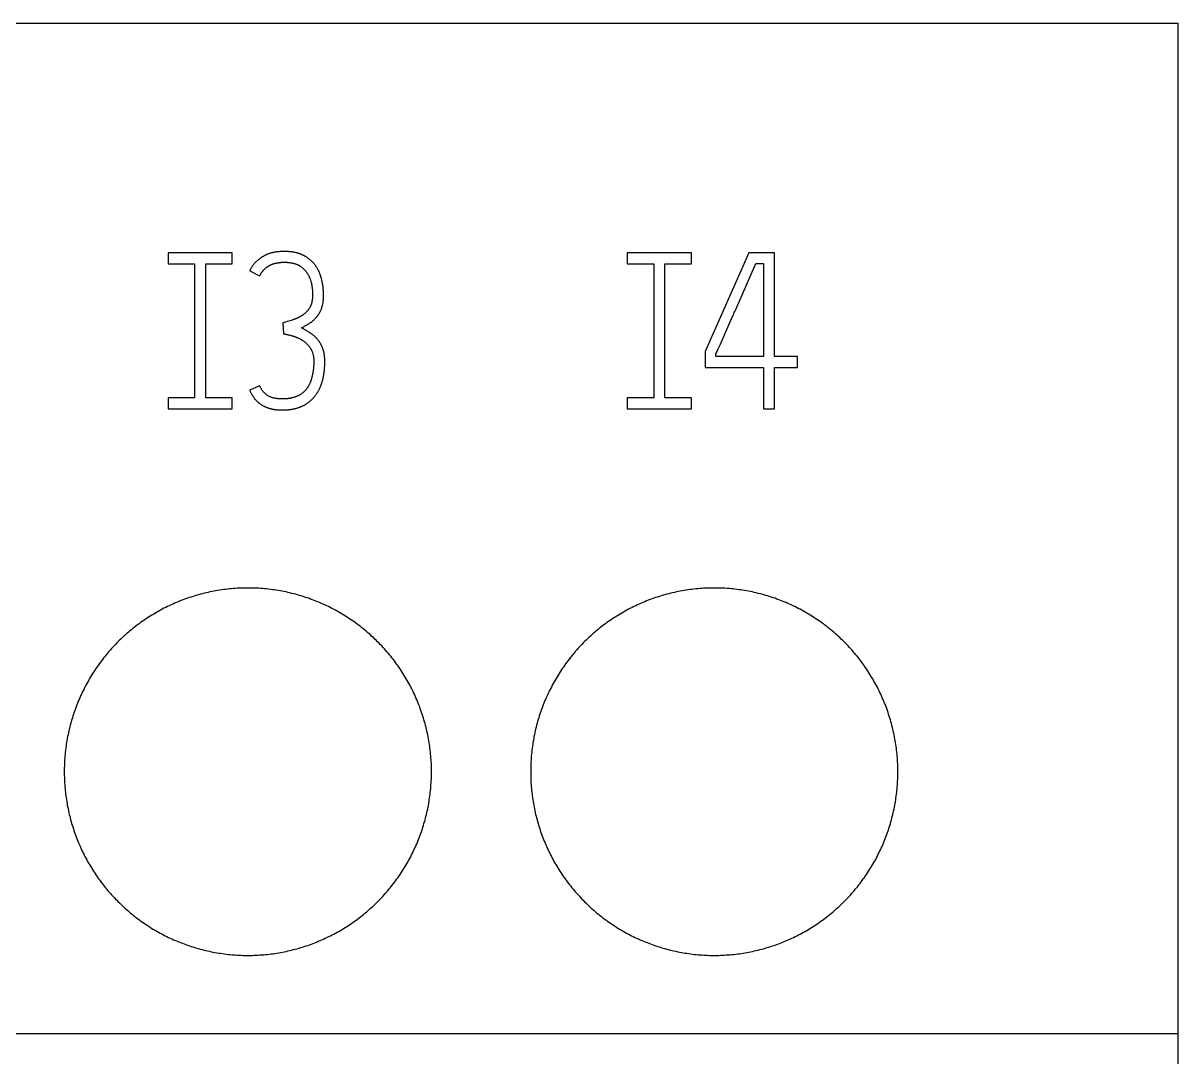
# Model space of a CAD drawing. Extents: x 0 to 420, y 0 to 297.
# Drawn here: x 132.64 to 145.22, y 219.39 to 230.64 of the extents above; entities that cross this region are included whole.
import ezdxf

# ---------------------------------------------------------------- set-up
doc = ezdxf.new("R2010")
doc.units = 0
doc.header["$LTSCALE"] = 23.1
doc.layers.add('10000_FRONT', color=7, linetype='CONTINUOUS')
doc.layers.add('10500_FRONT_LABELING', color=7, linetype='CONTINUOUS')

msp = doc.modelspace()

# ---------------------------------------------------------------- linework, layer by layer
at = {"layer": '10000_FRONT', "color": 7, "linetype": 'CONTINUOUS'}
for p, q in [((109.716, 230.642), (145.216, 230.642)), ((145.216, 230.642), (145.216, 140.642)), ((109.716, 219.642), (145.216, 219.642))]:
    msp.add_line(p, q, dxfattribs=at)
for points in [[(137.086, 222.492), (137.086, 222.514), (137.085, 222.535), (137.085, 222.556), (137.084, 222.578), (137.083, 222.599), (137.082, 222.62), (137.08, 222.641), (137.078, 222.663), (137.076, 222.684), (137.074, 222.705), (137.072, 222.726), (137.069, 222.747), (137.067, 222.768), (137.064, 222.789), (137.06, 222.809), (137.057, 222.83), (137.053, 222.851), (137.049, 222.872), (137.045, 222.893), (137.041, 222.913), (137.036, 222.934), (137.032, 222.955), (137.027, 222.975), (137.021, 222.996), (137.016, 223.016), (137.01, 223.037), (137.004, 223.057), (136.998, 223.077), (136.992, 223.098), (136.985, 223.118), (136.978, 223.138), (136.971, 223.159), (136.964, 223.179), (136.957, 223.199), (136.949, 223.219), (136.941, 223.239), (136.933, 223.258), (136.925, 223.278), (136.916, 223.297), (136.908, 223.317), (136.899, 223.336), (136.89, 223.355), (136.881, 223.374), (136.871, 223.393), (136.862, 223.412), (136.852, 223.431), (136.842, 223.449), (136.832, 223.468), (136.821, 223.486), (136.811, 223.505), (136.8, 223.523), (136.789, 223.541), (136.778, 223.559), (136.766, 223.577), (136.755, 223.594), (136.743, 223.612), (136.731, 223.63), (136.719, 223.647), (136.706, 223.664), (136.694, 223.682), (136.681, 223.699), (136.668, 223.716), (136.655, 223.733), (136.641, 223.749), (136.628, 223.766), (136.614, 223.782), (136.6, 223.799), (136.586, 223.815), (136.572, 223.831), (136.558, 223.846), (136.543, 223.862), (136.528, 223.877), (136.514, 223.893), (136.499, 223.908), (136.484, 223.923), (136.468, 223.937), (136.453, 223.952), (136.437, 223.966), (136.422, 223.981), (136.406, 223.995), (136.39, 224.009), (136.374, 224.022), (136.357, 224.036), (136.341, 224.049), (136.324, 224.063), (136.308, 224.076), (136.291, 224.089), (136.274, 224.101), (136.257, 224.114), (136.239, 224.126), (136.222, 224.138), (136.204, 224.15), (136.186, 224.162), (136.168, 224.174), (136.15, 224.186), (136.132, 224.197), (136.113, 224.208), (136.095, 224.219), (136.076, 224.23), (136.058, 224.24), (136.039, 224.25), (136.02, 224.261), (136.001, 224.27), (135.982, 224.28), (135.963, 224.29), (135.944, 224.299), (135.925, 224.308), (135.905, 224.317), (135.886, 224.325), (135.867, 224.334), (135.847, 224.342), (135.827, 224.35), (135.807, 224.358), (135.788, 224.365), (135.768, 224.372), (135.748, 224.38), (135.728, 224.387), (135.707, 224.393), (135.687, 224.4), (135.667, 224.406), (135.646, 224.412), (135.626, 224.418), (135.605, 224.424), (135.584, 224.429), (135.564, 224.434), (135.543, 224.439), (135.522, 224.444), (135.501, 224.449), (135.48, 224.453), (135.458, 224.457), (135.437, 224.461), (135.416, 224.465), (135.395, 224.468), (135.374, 224.471), (135.353, 224.474), (135.332, 224.477), (135.31, 224.48), (135.289, 224.482), (135.268, 224.484), (135.247, 224.486), (135.226, 224.487), (135.204, 224.489), (135.183, 224.49), (135.162, 224.491), (135.141, 224.492), (135.119, 224.492), (135.098, 224.492), (135.077, 224.492), (135.056, 224.492), (135.034, 224.492), (135.013, 224.491), (134.992, 224.49), (134.97, 224.489), (134.949, 224.488), (134.928, 224.486), (134.906, 224.484), (134.885, 224.482), (134.863, 224.48), (134.842, 224.477), (134.821, 224.475), (134.799, 224.472), (134.778, 224.469), (134.757, 224.465), (134.736, 224.462), (134.715, 224.458), (134.694, 224.454), (134.673, 224.449), (134.652, 224.445), (134.631, 224.44), (134.611, 224.435), (134.59, 224.43), (134.569, 224.425), (134.549, 224.419), (134.528, 224.413), (134.508, 224.407), (134.488, 224.401), (134.467, 224.394), (134.447, 224.388), (134.427, 224.381), (134.407, 224.374), (134.387, 224.366), (134.367, 224.359), (134.347, 224.351), (134.328, 224.343), (134.308, 224.335), (134.288, 224.327), (134.269, 224.318), (134.249, 224.309), (134.23, 224.3), (134.21, 224.291), (134.191, 224.281), (134.172, 224.271), (134.153, 224.261), (134.134, 224.251), (134.115, 224.241), (134.096, 224.231), (134.078, 224.22), (134.06, 224.209), (134.041, 224.198)], [(142.166, 222.492), (142.166, 222.514), (142.165, 222.535), (142.165, 222.556), (142.164, 222.578), (142.163, 222.599), (142.162, 222.62), (142.16, 222.641), (142.158, 222.663), (142.156, 222.684), (142.154, 222.705), (142.152, 222.726), (142.149, 222.747), (142.147, 222.768), (142.144, 222.789), (142.14, 222.809), (142.137, 222.83), (142.133, 222.851), (142.129, 222.872), (142.125, 222.893), (142.121, 222.913), (142.116, 222.934), (142.112, 222.955), (142.107, 222.975), (142.101, 222.996), (142.096, 223.016), (142.09, 223.037), (142.084, 223.057), (142.078, 223.077), (142.072, 223.098), (142.065, 223.118), (142.058, 223.138), (142.051, 223.159), (142.044, 223.179), (142.037, 223.199), (142.029, 223.219), (142.021, 223.239), (142.013, 223.258), (142.005, 223.278), (141.996, 223.297), (141.988, 223.317), (141.979, 223.336), (141.97, 223.355), (141.961, 223.374), (141.951, 223.393), (141.942, 223.412), (141.932, 223.431), (141.922, 223.449), (141.912, 223.468), (141.901, 223.486), (141.891, 223.505), (141.88, 223.523), (141.869, 223.541), (141.858, 223.559), (141.846, 223.577), (141.835, 223.594), (141.823, 223.612), (141.811, 223.63), (141.799, 223.647), (141.786, 223.664), (141.774, 223.682), (141.761, 223.699), (141.748, 223.716), (141.735, 223.733), (141.721, 223.749), (141.708, 223.766), (141.694, 223.782), (141.68, 223.799), (141.666, 223.815), (141.652, 223.831), (141.638, 223.846), (141.623, 223.862), (141.608, 223.877), (141.594, 223.893), (141.579, 223.908), (141.564, 223.923), (141.548, 223.937), (141.533, 223.952), (141.517, 223.966), (141.502, 223.981), (141.486, 223.995), (141.47, 224.009), (141.454, 224.022), (141.437, 224.036), (141.421, 224.049), (141.404, 224.063), (141.388, 224.076), (141.371, 224.089), (141.354, 224.101), (141.337, 224.114), (141.319, 224.126), (141.302, 224.138), (141.284, 224.15), (141.266, 224.162), (141.248, 224.174), (141.23, 224.186), (141.212, 224.197), (141.193, 224.208), (141.175, 224.219), (141.156, 224.23), (141.138, 224.24), (141.119, 224.25), (141.1, 224.261), (141.081, 224.27), (141.062, 224.28), (141.043, 224.29), (141.024, 224.299), (141.005, 224.308), (140.985, 224.317), (140.966, 224.325), (140.947, 224.334), (140.927, 224.342), (140.907, 224.35), (140.887, 224.358), (140.868, 224.365), (140.848, 224.372), (140.828, 224.38), (140.808, 224.387), (140.787, 224.393), (140.767, 224.4), (140.747, 224.406), (140.726, 224.412), (140.706, 224.418), (140.685, 224.424), (140.664, 224.429), (140.644, 224.434), (140.623, 224.439), (140.602, 224.444), (140.581, 224.449), (140.56, 224.453), (140.538, 224.457), (140.517, 224.461), (140.496, 224.465), (140.475, 224.468), (140.454, 224.471), (140.433, 224.474), (140.412, 224.477), (140.39, 224.48), (140.369, 224.482), (140.348, 224.484), (140.327, 224.486), (140.306, 224.487), (140.284, 224.489), (140.263, 224.49), (140.242, 224.491), (140.221, 224.492), (140.199, 224.492), (140.178, 224.492), (140.157, 224.492), (140.136, 224.492), (140.114, 224.492), (140.093, 224.491), (140.072, 224.49), (140.05, 224.489), (140.029, 224.488), (140.008, 224.486), (139.986, 224.484), (139.965, 224.482), (139.943, 224.48), (139.922, 224.477), (139.901, 224.475), (139.879, 224.472), (139.858, 224.469), (139.837, 224.465), (139.816, 224.462), (139.795, 224.458), (139.774, 224.454), (139.753, 224.449), (139.732, 224.445), (139.711, 224.44), (139.691, 224.435), (139.67, 224.43), (139.649, 224.425), (139.629, 224.419), (139.608, 224.413), (139.588, 224.407), (139.568, 224.401), (139.547, 224.394), (139.527, 224.388), (139.507, 224.381), (139.487, 224.374), (139.467, 224.366), (139.447, 224.359), (139.427, 224.351), (139.408, 224.343), (139.388, 224.335), (139.368, 224.327), (139.349, 224.318), (139.329, 224.309), (139.31, 224.3), (139.29, 224.291), (139.271, 224.281), (139.252, 224.271), (139.233, 224.261), (139.214, 224.251), (139.195, 224.241), (139.176, 224.231), (139.158, 224.22), (139.14, 224.209), (139.121, 224.198)], [(134.041, 224.198), (134.023, 224.187), (134.005, 224.175), (133.987, 224.164), (133.97, 224.152), (133.952, 224.14), (133.935, 224.128), (133.917, 224.116), (133.9, 224.103), (133.883, 224.091), (133.866, 224.078), (133.85, 224.065), (133.833, 224.052), (133.817, 224.038), (133.8, 224.025), (133.784, 224.011), (133.768, 223.997), (133.752, 223.983), (133.736, 223.968), (133.72, 223.954), (133.705, 223.939), (133.689, 223.924), (133.674, 223.909), (133.659, 223.894), (133.644, 223.879), (133.629, 223.863), (133.615, 223.847), (133.6, 223.832), (133.586, 223.816), (133.572, 223.8), (133.558, 223.784), (133.545, 223.767), (133.531, 223.751), (133.518, 223.734), (133.505, 223.718), (133.492, 223.701), (133.479, 223.684), (133.467, 223.667), (133.454, 223.649), (133.442, 223.632), (133.43, 223.615), (133.418, 223.597), (133.407, 223.579), (133.395, 223.562), (133.384, 223.544), (133.373, 223.525), (133.362, 223.507), (133.352, 223.489), (133.341, 223.47), (133.331, 223.452), (133.321, 223.433), (133.311, 223.414), (133.301, 223.395), (133.291, 223.376), (133.282, 223.357), (133.273, 223.337), (133.264, 223.318), (133.255, 223.298), (133.247, 223.279), (133.238, 223.259), (133.23, 223.239), (133.223, 223.22), (133.215, 223.2), (133.208, 223.18), (133.2, 223.16), (133.193, 223.14), (133.187, 223.12), (133.18, 223.1), (133.174, 223.08), (133.168, 223.059), (133.162, 223.039), (133.156, 223.019), (133.151, 222.998), (133.145, 222.978), (133.14, 222.957), (133.136, 222.937), (133.131, 222.916), (133.127, 222.895), (133.122, 222.875), (133.119, 222.854), (133.115, 222.833), (133.111, 222.812), (133.108, 222.791), (133.105, 222.77), (133.102, 222.749), (133.099, 222.727), (133.097, 222.706), (133.095, 222.685), (133.093, 222.663), (133.091, 222.642), (133.09, 222.621), (133.088, 222.599), (133.087, 222.578), (133.087, 222.557), (133.086, 222.535), (133.086, 222.514), (133.086, 222.492)], [(139.121, 224.198), (139.103, 224.187), (139.085, 224.175), (139.067, 224.164), (139.05, 224.152), (139.032, 224.14), (139.015, 224.128), (138.997, 224.116), (138.98, 224.103), (138.963, 224.091), (138.946, 224.078), (138.93, 224.065), (138.913, 224.052), (138.897, 224.038), (138.88, 224.025), (138.864, 224.011), (138.848, 223.997), (138.832, 223.983), (138.816, 223.968), (138.8, 223.954), (138.785, 223.939), (138.769, 223.924), (138.754, 223.909), (138.739, 223.894), (138.724, 223.879), (138.709, 223.863), (138.695, 223.847), (138.68, 223.832), (138.666, 223.816), (138.652, 223.8), (138.638, 223.784), (138.625, 223.767), (138.611, 223.751), (138.598, 223.734), (138.585, 223.718), (138.572, 223.701), (138.559, 223.684), (138.547, 223.667), (138.534, 223.649), (138.522, 223.632), (138.51, 223.615), (138.498, 223.597), (138.487, 223.579), (138.475, 223.562), (138.464, 223.544), (138.453, 223.525), (138.442, 223.507), (138.432, 223.489), (138.421, 223.47), (138.411, 223.452), (138.401, 223.433), (138.391, 223.414), (138.381, 223.395), (138.371, 223.376), (138.362, 223.357), (138.353, 223.337), (138.344, 223.318), (138.335, 223.298), (138.327, 223.279), (138.318, 223.259), (138.31, 223.239), (138.303, 223.22), (138.295, 223.2), (138.288, 223.18), (138.28, 223.16), (138.273, 223.14), (138.267, 223.12), (138.26, 223.1), (138.254, 223.08), (138.248, 223.059), (138.242, 223.039), (138.236, 223.019), (138.231, 222.998), (138.225, 222.978), (138.22, 222.957), (138.216, 222.937), (138.211, 222.916), (138.207, 222.895), (138.202, 222.875), (138.199, 222.854), (138.195, 222.833), (138.191, 222.812), (138.188, 222.791), (138.185, 222.77), (138.182, 222.749), (138.179, 222.727), (138.177, 222.706), (138.175, 222.685), (138.173, 222.663), (138.171, 222.642), (138.17, 222.621), (138.168, 222.599), (138.167, 222.578), (138.167, 222.557), (138.166, 222.535), (138.166, 222.514), (138.166, 222.492)], [(133.086, 222.492), (133.086, 222.472), (133.086, 222.451), (133.087, 222.431), (133.087, 222.41), (133.088, 222.39), (133.089, 222.37), (133.091, 222.349), (133.092, 222.329), (133.094, 222.309), (133.096, 222.288), (133.098, 222.268), (133.101, 222.248), (133.103, 222.228), (133.106, 222.208), (133.109, 222.188), (133.112, 222.168), (133.116, 222.148), (133.119, 222.128), (133.123, 222.108), (133.127, 222.088), (133.131, 222.068), (133.136, 222.048), (133.14, 222.028), (133.145, 222.008), (133.15, 221.989), (133.155, 221.969), (133.161, 221.949), (133.166, 221.93), (133.172, 221.91), (133.178, 221.891), (133.185, 221.871), (133.191, 221.851), (133.198, 221.832), (133.205, 221.813), (133.212, 221.793), (133.219, 221.774), (133.226, 221.755), (133.234, 221.736), (133.242, 221.717), (133.25, 221.698), (133.258, 221.68), (133.267, 221.661), (133.275, 221.643), (133.284, 221.624), (133.293, 221.606), (133.302, 221.588), (133.311, 221.57), (133.321, 221.552), (133.33, 221.534), (133.34, 221.516), (133.35, 221.498), (133.36, 221.481), (133.371, 221.463), (133.381, 221.446), (133.392, 221.429), (133.403, 221.411), (133.414, 221.394), (133.425, 221.377), (133.437, 221.36), (133.448, 221.344), (133.46, 221.327), (133.472, 221.31), (133.484, 221.294), (133.497, 221.277), (133.509, 221.261), (133.522, 221.245), (133.535, 221.229), (133.548, 221.213), (133.562, 221.197), (133.575, 221.182), (133.588, 221.166), (133.602, 221.151), (133.616, 221.136), (133.63, 221.121), (133.644, 221.106), (133.658, 221.092), (133.673, 221.077), (133.687, 221.063), (133.702, 221.049), (133.716, 221.034), (133.731, 221.021), (133.746, 221.007), (133.762, 220.993), (133.777, 220.98), (133.792, 220.967), (133.808, 220.954), (133.824, 220.941), (133.84, 220.928), (133.856, 220.915), (133.872, 220.903), (133.888, 220.89), (133.905, 220.878), (133.921, 220.866), (133.938, 220.854), (133.955, 220.843), (133.972, 220.831), (133.989, 220.82), (134.006, 220.809), (134.024, 220.798), (134.041, 220.787), (134.059, 220.776), (134.077, 220.766), (134.095, 220.755), (134.112, 220.745), (134.13, 220.735), (134.149, 220.726), (134.167, 220.716), (134.185, 220.707), (134.203, 220.698), (134.222, 220.689), (134.24, 220.68), (134.259, 220.671), (134.277, 220.663), (134.296, 220.655), (134.315, 220.647), (134.334, 220.639), (134.353, 220.632), (134.372, 220.624), (134.391, 220.617), (134.41, 220.61), (134.429, 220.603), (134.449, 220.597), (134.468, 220.59), (134.487, 220.584), (134.507, 220.578), (134.527, 220.572), (134.546, 220.566), (134.566, 220.561), (134.586, 220.556), (134.606, 220.551), (134.626, 220.546), (134.646, 220.541), (134.667, 220.537), (134.687, 220.533), (134.707, 220.529), (134.727, 220.525), (134.748, 220.521), (134.768, 220.518), (134.788, 220.515), (134.809, 220.512), (134.829, 220.509), (134.849, 220.506), (134.87, 220.504), (134.89, 220.502), (134.91, 220.5), (134.931, 220.498), (134.951, 220.497), (134.971, 220.496), (134.992, 220.495), (135.012, 220.494), (135.033, 220.493), (135.053, 220.493), (135.073, 220.492), (135.094, 220.492), (135.114, 220.493), (135.135, 220.493), (135.155, 220.494), (135.176, 220.494), (135.196, 220.495), (135.217, 220.497), (135.237, 220.498), (135.258, 220.5), (135.278, 220.502), (135.299, 220.504), (135.32, 220.506), (135.34, 220.509), (135.361, 220.511), (135.381, 220.514), (135.401, 220.517), (135.422, 220.521), (135.442, 220.524), (135.462, 220.528), (135.482, 220.532), (135.502, 220.536), (135.522, 220.541), (135.542, 220.545), (135.562, 220.55), (135.582, 220.555), (135.602, 220.56), (135.622, 220.565), (135.641, 220.571), (135.661, 220.577), (135.68, 220.583), (135.7, 220.589), (135.719, 220.595), (135.738, 220.602), (135.758, 220.609), (135.777, 220.616), (135.796, 220.623), (135.815, 220.63), (135.834, 220.638), (135.853, 220.646), (135.872, 220.654), (135.891, 220.662), (135.91, 220.67), (135.929, 220.679), (135.947, 220.688), (135.966, 220.697), (135.984, 220.706)], [(135.984, 220.706), (136.003, 220.715), (136.021, 220.725), (136.039, 220.734), (136.057, 220.744), (136.075, 220.754), (136.093, 220.765), (136.111, 220.775), (136.128, 220.786), (136.146, 220.796), (136.163, 220.807), (136.18, 220.818), (136.197, 220.83), (136.214, 220.841), (136.231, 220.853), (136.247, 220.864), (136.264, 220.876), (136.28, 220.888), (136.297, 220.901), (136.313, 220.913), (136.329, 220.926), (136.345, 220.938), (136.361, 220.951), (136.376, 220.964), (136.392, 220.978), (136.407, 220.991), (136.422, 221.005), (136.438, 221.019), (136.453, 221.033), (136.468, 221.047), (136.482, 221.061), (136.497, 221.075), (136.512, 221.09), (136.526, 221.105), (136.54, 221.12), (136.554, 221.135), (136.568, 221.15), (136.582, 221.165), (136.595, 221.181), (136.609, 221.196), (136.622, 221.212), (136.635, 221.228), (136.648, 221.243), (136.66, 221.259), (136.673, 221.276), (136.685, 221.292), (136.697, 221.308), (136.709, 221.325), (136.721, 221.341), (136.733, 221.358), (136.744, 221.375), (136.755, 221.392), (136.767, 221.409), (136.778, 221.426), (136.788, 221.443), (136.799, 221.461), (136.809, 221.478), (136.82, 221.496), (136.83, 221.513), (136.84, 221.531), (136.849, 221.549), (136.859, 221.567), (136.868, 221.586), (136.878, 221.604), (136.887, 221.623), (136.895, 221.641), (136.904, 221.66), (136.913, 221.679), (136.921, 221.697), (136.929, 221.716), (136.937, 221.735), (136.944, 221.754), (136.952, 221.773), (136.959, 221.792), (136.966, 221.811), (136.973, 221.83), (136.98, 221.85), (136.986, 221.869), (136.992, 221.888), (136.998, 221.908), (137.004, 221.927), (137.01, 221.947), (137.015, 221.966), (137.02, 221.986), (137.025, 222.006), (137.03, 222.025), (137.035, 222.045), (137.039, 222.065), (137.044, 222.085), (137.048, 222.105), (137.052, 222.125), (137.055, 222.145), (137.059, 222.165), (137.062, 222.185), (137.065, 222.205), (137.068, 222.226), (137.07, 222.246), (137.073, 222.267), (137.075, 222.287), (137.077, 222.307), (137.079, 222.328), (137.08, 222.349), (137.082, 222.369), (137.083, 222.39), (137.084, 222.41), (137.085, 222.431), (137.085, 222.451), (137.086, 222.472), (137.086, 222.492)], [(138.166, 222.492), (138.166, 222.472), (138.166, 222.451), (138.167, 222.431), (138.167, 222.41), (138.168, 222.39), (138.169, 222.37), (138.171, 222.349), (138.172, 222.329), (138.174, 222.309), (138.176, 222.288), (138.178, 222.268), (138.181, 222.248), (138.183, 222.228), (138.186, 222.208), (138.189, 222.188), (138.192, 222.168), (138.196, 222.148), (138.199, 222.128), (138.203, 222.108), (138.207, 222.088), (138.211, 222.068), (138.216, 222.048), (138.22, 222.028), (138.225, 222.008), (138.23, 221.989), (138.235, 221.969), (138.241, 221.949), (138.246, 221.93), (138.252, 221.91), (138.258, 221.891), (138.265, 221.871), (138.271, 221.851), (138.278, 221.832), (138.285, 221.813), (138.292, 221.793), (138.299, 221.774), (138.306, 221.755), (138.314, 221.736), (138.322, 221.717), (138.33, 221.698), (138.338, 221.68), (138.347, 221.661), (138.355, 221.643), (138.364, 221.624), (138.373, 221.606), (138.382, 221.588), (138.391, 221.57), (138.401, 221.552), (138.41, 221.534), (138.42, 221.516), (138.43, 221.498), (138.44, 221.481), (138.451, 221.463), (138.461, 221.446), (138.472, 221.429), (138.483, 221.411), (138.494, 221.394), (138.505, 221.377), (138.517, 221.36), (138.528, 221.344), (138.54, 221.327), (138.552, 221.31), (138.564, 221.294), (138.577, 221.277), (138.589, 221.261), (138.602, 221.245), (138.615, 221.229), (138.628, 221.213), (138.642, 221.197), (138.655, 221.182), (138.668, 221.166), (138.682, 221.151), (138.696, 221.136), (138.71, 221.121), (138.724, 221.106), (138.738, 221.092), (138.753, 221.077), (138.767, 221.063), (138.782, 221.049), (138.796, 221.034), (138.811, 221.021), (138.826, 221.007), (138.842, 220.993), (138.857, 220.98), (138.872, 220.967), (138.888, 220.954), (138.904, 220.941), (138.92, 220.928), (138.936, 220.915), (138.952, 220.903), (138.968, 220.89), (138.985, 220.878), (139.001, 220.866), (139.018, 220.854), (139.035, 220.843), (139.052, 220.831), (139.069, 220.82), (139.086, 220.809), (139.104, 220.798), (139.121, 220.787), (139.139, 220.776), (139.157, 220.766), (139.175, 220.755), (139.192, 220.745), (139.21, 220.735), (139.229, 220.726), (139.247, 220.716), (139.265, 220.707), (139.283, 220.698), (139.302, 220.689), (139.32, 220.68), (139.339, 220.671), (139.357, 220.663), (139.376, 220.655), (139.395, 220.647), (139.414, 220.639), (139.433, 220.632), (139.452, 220.624), (139.471, 220.617), (139.49, 220.61), (139.509, 220.603), (139.529, 220.597), (139.548, 220.59), (139.567, 220.584), (139.587, 220.578), (139.607, 220.572), (139.626, 220.566), (139.646, 220.561), (139.666, 220.556), (139.686, 220.551), (139.706, 220.546), (139.726, 220.541), (139.747, 220.537), (139.767, 220.533), (139.787, 220.529), (139.807, 220.525), (139.828, 220.521), (139.848, 220.518), (139.868, 220.515), (139.889, 220.512), (139.909, 220.509), (139.929, 220.506), (139.95, 220.504), (139.97, 220.502), (139.99, 220.5), (140.011, 220.498), (140.031, 220.497), (140.051, 220.496), (140.072, 220.495), (140.092, 220.494), (140.113, 220.493), (140.133, 220.493), (140.153, 220.492), (140.174, 220.492), (140.194, 220.493), (140.215, 220.493), (140.235, 220.494), (140.256, 220.494), (140.276, 220.495), (140.297, 220.497), (140.317, 220.498), (140.338, 220.5), (140.358, 220.502), (140.379, 220.504), (140.4, 220.506), (140.42, 220.509), (140.441, 220.511), (140.461, 220.514), (140.481, 220.517), (140.502, 220.521), (140.522, 220.524), (140.542, 220.528), (140.562, 220.532), (140.582, 220.536), (140.602, 220.541), (140.622, 220.545), (140.642, 220.55), (140.662, 220.555), (140.682, 220.56), (140.702, 220.565), (140.721, 220.571), (140.741, 220.577), (140.76, 220.583), (140.78, 220.589), (140.799, 220.595), (140.818, 220.602), (140.838, 220.609), (140.857, 220.616), (140.876, 220.623), (140.895, 220.63), (140.914, 220.638), (140.933, 220.646), (140.952, 220.654), (140.971, 220.662), (140.99, 220.67), (141.009, 220.679), (141.027, 220.688), (141.046, 220.697), (141.064, 220.706)], [(141.064, 220.706), (141.083, 220.715), (141.101, 220.725), (141.119, 220.734), (141.137, 220.744), (141.155, 220.754), (141.173, 220.765), (141.191, 220.775), (141.208, 220.786), (141.226, 220.796), (141.243, 220.807), (141.26, 220.818), (141.277, 220.83), (141.294, 220.841), (141.311, 220.853), (141.327, 220.864), (141.344, 220.876), (141.36, 220.888), (141.377, 220.901), (141.393, 220.913), (141.409, 220.926), (141.425, 220.938), (141.441, 220.951), (141.456, 220.964), (141.472, 220.978), (141.487, 220.991), (141.502, 221.005), (141.518, 221.019), (141.533, 221.033), (141.548, 221.047), (141.562, 221.061), (141.577, 221.075), (141.592, 221.09), (141.606, 221.105), (141.62, 221.12), (141.634, 221.135), (141.648, 221.15), (141.662, 221.165), (141.675, 221.181), (141.689, 221.196), (141.702, 221.212), (141.715, 221.228), (141.728, 221.243), (141.74, 221.259), (141.753, 221.276), (141.765, 221.292), (141.777, 221.308), (141.789, 221.325), (141.801, 221.341), (141.813, 221.358), (141.824, 221.375), (141.835, 221.392), (141.847, 221.409), (141.858, 221.426), (141.868, 221.443), (141.879, 221.461), (141.889, 221.478), (141.9, 221.496), (141.91, 221.513), (141.92, 221.531), (141.929, 221.549), (141.939, 221.567), (141.948, 221.586), (141.958, 221.604), (141.967, 221.623), (141.975, 221.641), (141.984, 221.66), (141.993, 221.679), (142.001, 221.697), (142.009, 221.716), (142.017, 221.735), (142.024, 221.754), (142.032, 221.773), (142.039, 221.792), (142.046, 221.811), (142.053, 221.83), (142.06, 221.85), (142.066, 221.869), (142.072, 221.888), (142.078, 221.908), (142.084, 221.927), (142.09, 221.947), (142.095, 221.966), (142.1, 221.986), (142.105, 222.006), (142.11, 222.025), (142.115, 222.045), (142.119, 222.065), (142.124, 222.085), (142.128, 222.105), (142.132, 222.125), (142.135, 222.145), (142.139, 222.165), (142.142, 222.185), (142.145, 222.205), (142.148, 222.226), (142.15, 222.246), (142.153, 222.267), (142.155, 222.287), (142.157, 222.307), (142.159, 222.328), (142.16, 222.349), (142.162, 222.369), (142.163, 222.39), (142.164, 222.41), (142.165, 222.431), (142.165, 222.451), (142.166, 222.472), (142.166, 222.492)]]:
    msp.add_lwpolyline(points, dxfattribs=at)
at = {"layer": '10500_FRONT_LABELING', "color": 7, "linetype": 'CONTINUOUS'}
for p, q in [((134.216, 228.142), (134.216, 228.022)), ((134.916, 228.142), (134.216, 228.142)), ((134.916, 228.022), (134.916, 228.142)), ((139.216, 228.142), (139.216, 228.022)), ((139.916, 228.142), (139.216, 228.142)), ((139.916, 228.022), (139.916, 228.142)), ((140.542, 228.142), (140.066, 227.067)), ((140.822, 228.142), (140.542, 228.142)), ((140.822, 227.011), (140.822, 228.142)), ((134.216, 228.022), (134.506, 228.022)), ((134.506, 228.022), (134.506, 226.562)), ((134.626, 226.562), (134.626, 228.022)), ((134.626, 228.022), (134.916, 228.022)), ((135.106, 227.944), (135.214, 227.89)), ((139.216, 228.022), (139.506, 228.022)), ((139.506, 228.022), (139.506, 226.562)), ((139.626, 226.562), (139.626, 228.022)), ((139.626, 228.022), (139.916, 228.022)), ((140.573, 227.918), (140.609, 228.001)), ((140.609, 228.001), (140.62, 228.024)), ((140.62, 228.024), (140.702, 228.024)), ((140.702, 228.024), (140.702, 227.011)), ((140.448, 227.633), (140.573, 227.918)), ((140.4, 227.526), (140.448, 227.633)), ((135.466, 227.378), (135.473, 227.261)), ((135.497, 227.388), (135.482, 227.383)), ((135.512, 227.392), (135.497, 227.388)), ((135.533, 227.399), (135.512, 227.392)), ((135.558, 227.406), (135.533, 227.399)), ((135.569, 227.41), (135.558, 227.406)), ((140.232, 227.148), (140.347, 227.408)), ((140.066, 227.067), (140.066, 226.893)), ((140.184, 227.011), (140.184, 227.041)), ((140.205, 227.088), (140.232, 227.148)), ((140.702, 227.011), (140.184, 227.011)), ((141.072, 227.011), (140.822, 227.011)), ((141.072, 226.893), (141.072, 227.011)), ((140.066, 226.893), (140.702, 226.893)), ((140.702, 226.893), (140.702, 226.442)), ((140.822, 226.442), (140.822, 226.893)), ((140.822, 226.893), (141.072, 226.893)), ((135.214, 226.695), (135.106, 226.645)), ((134.216, 226.562), (134.216, 226.442)), ((134.506, 226.562), (134.216, 226.562)), ((134.916, 226.562), (134.626, 226.562)), ((134.916, 226.442), (134.916, 226.562)), ((139.216, 226.562), (139.216, 226.442)), ((139.506, 226.562), (139.216, 226.562)), ((139.916, 226.562), (139.626, 226.562)), ((139.916, 226.442), (139.916, 226.562)), ((134.216, 226.442), (134.916, 226.442)), ((139.216, 226.442), (139.916, 226.442)), ((140.702, 226.442), (140.822, 226.442))]:
    msp.add_line(p, q, dxfattribs=at)
for points in [[(135.53, 228.155), (135.524, 228.155), (135.519, 228.155), (135.513, 228.156), (135.507, 228.156), (135.501, 228.156), (135.496, 228.156), (135.49, 228.156), (135.484, 228.157), (135.478, 228.157), (135.473, 228.156), (135.467, 228.156), (135.461, 228.156), (135.455, 228.156), (135.45, 228.156), (135.444, 228.155), (135.438, 228.155), (135.432, 228.155), (135.427, 228.154), (135.421, 228.154), (135.415, 228.153), (135.409, 228.152), (135.404, 228.152), (135.398, 228.151), (135.392, 228.15), (135.387, 228.149), (135.381, 228.148), (135.376, 228.147), (135.37, 228.146), (135.364, 228.145), (135.359, 228.144), (135.353, 228.142), (135.348, 228.141), (135.342, 228.14), (135.337, 228.138), (135.331, 228.136), (135.326, 228.135), (135.32, 228.133), (135.315, 228.131), (135.309, 228.129), (135.304, 228.127), (135.299, 228.125), (135.293, 228.123), (135.288, 228.12), (135.283, 228.118), (135.277, 228.116), (135.272, 228.113), (135.267, 228.11), (135.262, 228.108), (135.257, 228.105), (135.252, 228.102), (135.247, 228.099), (135.242, 228.096), (135.237, 228.093), (135.232, 228.09), (135.227, 228.087), (135.223, 228.084), (135.218, 228.08), (135.213, 228.077), (135.209, 228.074), (135.204, 228.07), (135.2, 228.066), (135.195, 228.063), (135.191, 228.059), (135.186, 228.055), (135.182, 228.051), (135.178, 228.047), (135.174, 228.043), (135.17, 228.039), (135.166, 228.035), (135.162, 228.031), (135.158, 228.026), (135.154, 228.022), (135.151, 228.018), (135.147, 228.013), (135.144, 228.009), (135.14, 228.004), (135.137, 227.999), (135.134, 227.995), (135.13, 227.99), (135.127, 227.985), (135.124, 227.98), (135.121, 227.975), (135.119, 227.97), (135.116, 227.965), (135.113, 227.96), (135.111, 227.955), (135.108, 227.95), (135.106, 227.944)], [(135.724, 227.354), (135.729, 227.357), (135.734, 227.36), (135.739, 227.363), (135.744, 227.366), (135.749, 227.369), (135.753, 227.372), (135.758, 227.375), (135.763, 227.378), (135.767, 227.382), (135.772, 227.385), (135.777, 227.388), (135.781, 227.392), (135.785, 227.395), (135.79, 227.399), (135.794, 227.402), (135.798, 227.406), (135.803, 227.41), (135.807, 227.414), (135.811, 227.418), (135.815, 227.422), (135.819, 227.426), (135.823, 227.43), (135.827, 227.434), (135.831, 227.439), (135.835, 227.443), (135.838, 227.448), (135.842, 227.452), (135.846, 227.457), (135.849, 227.461), (135.852, 227.466), (135.855, 227.471), (135.859, 227.475), (135.862, 227.48), (135.865, 227.485), (135.867, 227.49), (135.87, 227.495), (135.873, 227.5), (135.875, 227.505), (135.878, 227.51), (135.88, 227.516), (135.883, 227.521), (135.885, 227.526), (135.887, 227.532), (135.889, 227.537), (135.891, 227.542), (135.893, 227.548), (135.895, 227.553), (135.896, 227.559), (135.898, 227.564), (135.899, 227.57), (135.9, 227.575), (135.901, 227.581), (135.903, 227.587), (135.904, 227.592), (135.904, 227.598), (135.905, 227.603), (135.906, 227.609), (135.907, 227.615), (135.907, 227.621), (135.908, 227.626), (135.908, 227.632), (135.909, 227.638), (135.909, 227.644), (135.909, 227.649), (135.909, 227.655), (135.909, 227.661), (135.91, 227.666), (135.91, 227.672), (135.91, 227.678), (135.91, 227.683), (135.91, 227.689), (135.91, 227.695), (135.909, 227.701), (135.909, 227.706), (135.909, 227.712), (135.909, 227.718), (135.908, 227.723), (135.908, 227.729), (135.908, 227.735), (135.907, 227.74), (135.907, 227.746), (135.906, 227.752), (135.906, 227.757), (135.905, 227.763), (135.905, 227.769), (135.904, 227.774), (135.903, 227.78), (135.902, 227.786), (135.902, 227.791), (135.901, 227.797), (135.9, 227.802), (135.899, 227.808), (135.898, 227.814), (135.897, 227.819), (135.896, 227.825), (135.895, 227.831), (135.893, 227.836), (135.892, 227.842), (135.891, 227.847), (135.889, 227.853), (135.888, 227.858), (135.886, 227.864), (135.885, 227.87), (135.883, 227.875), (135.882, 227.881), (135.88, 227.886), (135.878, 227.891), (135.876, 227.897), (135.874, 227.902), (135.872, 227.908), (135.87, 227.913), (135.868, 227.918), (135.866, 227.924), (135.864, 227.929), (135.861, 227.934), (135.859, 227.939), (135.857, 227.944), (135.854, 227.95), (135.851, 227.955), (135.849, 227.96), (135.846, 227.965), (135.843, 227.97), (135.84, 227.975), (135.837, 227.98), (135.834, 227.985), (135.831, 227.989), (135.828, 227.994), (135.825, 227.999), (135.821, 228.004), (135.818, 228.008), (135.814, 228.013), (135.811, 228.017), (135.807, 228.022), (135.804, 228.026), (135.8, 228.03), (135.796, 228.035), (135.792, 228.039), (135.788, 228.043), (135.784, 228.047), (135.78, 228.051), (135.776, 228.055), (135.772, 228.059), (135.768, 228.063), (135.763, 228.066), (135.759, 228.07), (135.754, 228.074), (135.75, 228.077), (135.745, 228.081), (135.74, 228.084), (135.736, 228.087), (135.731, 228.091), (135.726, 228.094), (135.721, 228.097), (135.716, 228.1), (135.711, 228.103), (135.706, 228.106), (135.701, 228.108), (135.696, 228.111), (135.691, 228.114), (135.686, 228.116), (135.681, 228.118), (135.675, 228.121), (135.67, 228.123), (135.665, 228.125), (135.659, 228.127), (135.654, 228.129), (135.648, 228.131), (135.643, 228.133), (135.637, 228.135), (135.632, 228.136), (135.626, 228.138), (135.621, 228.14), (135.615, 228.141), (135.61, 228.143), (135.604, 228.144), (135.598, 228.145), (135.593, 228.146), (135.587, 228.147), (135.581, 228.148), (135.576, 228.149), (135.57, 228.15), (135.564, 228.151), (135.559, 228.152), (135.553, 228.153), (135.547, 228.153), (135.542, 228.154), (135.536, 228.154), (135.53, 228.155)], [(135.214, 227.89), (135.217, 227.895), (135.219, 227.899), (135.222, 227.904), (135.224, 227.909), (135.227, 227.913), (135.23, 227.918), (135.232, 227.922), (135.235, 227.926), (135.238, 227.931), (135.241, 227.935), (135.244, 227.939), (135.248, 227.943), (135.251, 227.947), (135.254, 227.951), (135.258, 227.955), (135.262, 227.959), (135.265, 227.963), (135.269, 227.966), (135.273, 227.97), (135.277, 227.974), (135.281, 227.977), (135.285, 227.98), (135.29, 227.984), (135.294, 227.987), (135.298, 227.99), (135.302, 227.993), (135.307, 227.996), (135.311, 227.998), (135.316, 228.001), (135.321, 228.004), (135.325, 228.006), (135.33, 228.008), (135.335, 228.011), (135.34, 228.013), (135.345, 228.015), (135.35, 228.017), (135.355, 228.019), (135.36, 228.02), (135.365, 228.022), (135.37, 228.024), (135.375, 228.025), (135.38, 228.027), (135.385, 228.028), (135.39, 228.029), (135.396, 228.03), (135.401, 228.031), (135.406, 228.032), (135.411, 228.033), (135.416, 228.034), (135.422, 228.034), (135.427, 228.035), (135.432, 228.036), (135.437, 228.036), (135.443, 228.037), (135.448, 228.037), (135.453, 228.038), (135.459, 228.038), (135.464, 228.038), (135.469, 228.038), (135.475, 228.039), (135.48, 228.039), (135.485, 228.039), (135.491, 228.039), (135.496, 228.038), (135.501, 228.038), (135.507, 228.038), (135.512, 228.038), (135.517, 228.037), (135.522, 228.037), (135.528, 228.037), (135.533, 228.036), (135.538, 228.035), (135.543, 228.035), (135.549, 228.034), (135.554, 228.033), (135.559, 228.032), (135.564, 228.031), (135.57, 228.03), (135.575, 228.029), (135.58, 228.028), (135.585, 228.027), (135.59, 228.025), (135.595, 228.024), (135.601, 228.022), (135.606, 228.02), (135.611, 228.019), (135.616, 228.017), (135.621, 228.015), (135.625, 228.013), (135.63, 228.01), (135.635, 228.008), (135.64, 228.006), (135.644, 228.003), (135.649, 228.001), (135.654, 227.998), (135.658, 227.995), (135.662, 227.992), (135.667, 227.989), (135.671, 227.986), (135.675, 227.982), (135.679, 227.979), (135.683, 227.976), (135.687, 227.972), (135.691, 227.968), (135.695, 227.965), (135.699, 227.961), (135.702, 227.957), (135.706, 227.953), (135.709, 227.949), (135.713, 227.945), (135.716, 227.941), (135.72, 227.937), (135.723, 227.932), (135.726, 227.928), (135.729, 227.924), (135.732, 227.919), (135.735, 227.915), (135.737, 227.91), (135.74, 227.906), (135.743, 227.901), (135.745, 227.897), (135.748, 227.892), (135.75, 227.887), (135.752, 227.883), (135.755, 227.878), (135.757, 227.873), (135.759, 227.868), (135.761, 227.863), (135.763, 227.858), (135.765, 227.853), (135.766, 227.848), (135.768, 227.843), (135.77, 227.838), (135.771, 227.833), (135.773, 227.828), (135.774, 227.823), (135.775, 227.818), (135.777, 227.813), (135.778, 227.808), (135.779, 227.802), (135.78, 227.797), (135.781, 227.792), (135.782, 227.787), (135.783, 227.782), (135.784, 227.777), (135.784, 227.771), (135.785, 227.766), (135.786, 227.761), (135.786, 227.756), (135.787, 227.75), (135.787, 227.745), (135.788, 227.74), (135.788, 227.735), (135.788, 227.73), (135.789, 227.724), (135.789, 227.719), (135.789, 227.714), (135.789, 227.708), (135.789, 227.703), (135.789, 227.698), (135.79, 227.693), (135.79, 227.687), (135.79, 227.682), (135.789, 227.677), (135.789, 227.671), (135.789, 227.666), (135.789, 227.661), (135.789, 227.656), (135.789, 227.65), (135.788, 227.645), (135.788, 227.64), (135.787, 227.635), (135.787, 227.629), (135.786, 227.624), (135.785, 227.619), (135.784, 227.614), (135.783, 227.608), (135.782, 227.603), (135.781, 227.598), (135.78, 227.593), (135.778, 227.588), (135.777, 227.583), (135.775, 227.578), (135.773, 227.573), (135.771, 227.568), (135.769, 227.563), (135.767, 227.558), (135.764, 227.554), (135.762, 227.549), (135.759, 227.545), (135.756, 227.54), (135.754, 227.536), (135.751, 227.531), (135.748, 227.527), (135.744, 227.522), (135.741, 227.518), (135.738, 227.514), (135.735, 227.51), (135.731, 227.506)], [(135.731, 227.506), (135.728, 227.502), (135.724, 227.498), (135.72, 227.494), (135.716, 227.491), (135.713, 227.487), (135.709, 227.483), (135.705, 227.48), (135.7, 227.477), (135.696, 227.473), (135.692, 227.47), (135.688, 227.467), (135.683, 227.464), (135.679, 227.461), (135.675, 227.458), (135.67, 227.455), (135.666, 227.452), (135.661, 227.45), (135.657, 227.447), (135.652, 227.444), (135.647, 227.442), (135.643, 227.439), (135.638, 227.437), (135.633, 227.435), (135.628, 227.432), (135.623, 227.43), (135.619, 227.428), (135.614, 227.426), (135.609, 227.424), (135.604, 227.422), (135.599, 227.42), (135.594, 227.418), (135.589, 227.417), (135.584, 227.415), (135.579, 227.413), (135.574, 227.411), (135.569, 227.41)], [(140.347, 227.408), (140.379, 227.479), (140.384, 227.491), (140.39, 227.503), (140.4, 227.526)], [(135.482, 227.383), (135.472, 227.38), (135.466, 227.378)], [(135.669, 227.324), (135.674, 227.327), (135.679, 227.329), (135.684, 227.332), (135.689, 227.335), (135.695, 227.337), (135.7, 227.34), (135.704, 227.343), (135.709, 227.346), (135.714, 227.349), (135.724, 227.354)], [(135.923, 226.906), (135.923, 226.912), (135.923, 226.918), (135.923, 226.924), (135.924, 226.93), (135.924, 226.936), (135.924, 226.942), (135.924, 226.948), (135.924, 226.954), (135.924, 226.96), (135.924, 226.966), (135.924, 226.972), (135.923, 226.978), (135.923, 226.984), (135.923, 226.99), (135.923, 226.996), (135.922, 227.001), (135.922, 227.007), (135.921, 227.013), (135.921, 227.019), (135.92, 227.025), (135.919, 227.031), (135.918, 227.037), (135.917, 227.043), (135.916, 227.049), (135.915, 227.055), (135.913, 227.06), (135.912, 227.066), (135.91, 227.072), (135.909, 227.078), (135.907, 227.084), (135.905, 227.09), (135.903, 227.095), (135.901, 227.101), (135.899, 227.106), (135.897, 227.112), (135.895, 227.118), (135.893, 227.123), (135.89, 227.129), (135.888, 227.134), (135.885, 227.139), (135.882, 227.145), (135.879, 227.15), (135.876, 227.155), (135.873, 227.16), (135.87, 227.165), (135.867, 227.17), (135.864, 227.175), (135.86, 227.18), (135.856, 227.185), (135.853, 227.19), (135.849, 227.195), (135.845, 227.199), (135.841, 227.204), (135.837, 227.208), (135.833, 227.213), (135.829, 227.217), (135.825, 227.221), (135.82, 227.225), (135.816, 227.229), (135.812, 227.233), (135.807, 227.237), (135.802, 227.241), (135.798, 227.245), (135.793, 227.249), (135.788, 227.252), (135.783, 227.256), (135.778, 227.259), (135.773, 227.263), (135.768, 227.266), (135.763, 227.269), (135.758, 227.273), (135.753, 227.276), (135.748, 227.279), (135.743, 227.282), (135.738, 227.286), (135.732, 227.289), (135.727, 227.292), (135.722, 227.295), (135.717, 227.298), (135.712, 227.301), (135.706, 227.304), (135.701, 227.307), (135.696, 227.31), (135.691, 227.313), (135.685, 227.316), (135.68, 227.319), (135.675, 227.321), (135.669, 227.324)], [(135.473, 227.261), (135.479, 227.26), (135.485, 227.259), (135.491, 227.257), (135.496, 227.256), (135.502, 227.255), (135.508, 227.254), (135.513, 227.253), (135.519, 227.252), (135.524, 227.25), (135.53, 227.249), (135.536, 227.247), (135.541, 227.246), (135.547, 227.244), (135.552, 227.243), (135.558, 227.241), (135.563, 227.24), (135.569, 227.238), (135.574, 227.237), (135.58, 227.235), (135.585, 227.233), (135.591, 227.231), (135.596, 227.229), (135.602, 227.227), (135.607, 227.225), (135.612, 227.223), (135.618, 227.221), (135.623, 227.219), (135.628, 227.217), (135.634, 227.214), (135.639, 227.212), (135.644, 227.209), (135.649, 227.207), (135.654, 227.204), (135.659, 227.201), (135.665, 227.198), (135.67, 227.195), (135.675, 227.192), (135.679, 227.189), (135.684, 227.186), (135.689, 227.183), (135.694, 227.179), (135.699, 227.176), (135.703, 227.172), (135.708, 227.169), (135.712, 227.165), (135.717, 227.161), (135.721, 227.157), (135.725, 227.153), (135.729, 227.149), (135.733, 227.145), (135.737, 227.141), (135.741, 227.136), (135.745, 227.132), (135.749, 227.128), (135.752, 227.123), (135.756, 227.118), (135.759, 227.114), (135.762, 227.109), (135.766, 227.104), (135.769, 227.099), (135.772, 227.094), (135.774, 227.089), (135.777, 227.084), (135.78, 227.079), (135.782, 227.074), (135.785, 227.068), (135.787, 227.063), (135.789, 227.057), (135.791, 227.052), (135.793, 227.046), (135.794, 227.041), (135.796, 227.035), (135.797, 227.03), (135.798, 227.024), (135.799, 227.018), (135.8, 227.013), (135.801, 227.007), (135.802, 227.001), (135.802, 226.995), (135.803, 226.99), (135.803, 226.984), (135.803, 226.978), (135.803, 226.972), (135.804, 226.966), (135.804, 226.961), (135.804, 226.955), (135.804, 226.949), (135.804, 226.943), (135.803, 226.937), (135.803, 226.932), (135.803, 226.926), (135.803, 226.92), (135.802, 226.914), (135.802, 226.909), (135.802, 226.903), (135.801, 226.897), (135.8, 226.892), (135.8, 226.886), (135.799, 226.88), (135.799, 226.874), (135.798, 226.869), (135.797, 226.863), (135.796, 226.857), (135.796, 226.852), (135.795, 226.846), (135.794, 226.84), (135.793, 226.835), (135.792, 226.829), (135.791, 226.823), (135.79, 226.818), (135.788, 226.812), (135.787, 226.806), (135.786, 226.801), (135.785, 226.795), (135.783, 226.79), (135.782, 226.784), (135.78, 226.778), (135.779, 226.773), (135.777, 226.767), (135.775, 226.762), (135.774, 226.756), (135.772, 226.751), (135.77, 226.745), (135.768, 226.74), (135.766, 226.734), (135.763, 226.729), (135.761, 226.723), (135.759, 226.718), (135.756, 226.713), (135.754, 226.708), (135.751, 226.702), (135.749, 226.697), (135.746, 226.692), (135.743, 226.687), (135.74, 226.682), (135.737, 226.677), (135.734, 226.672), (135.73, 226.667), (135.727, 226.663), (135.723, 226.658), (135.72, 226.654), (135.716, 226.649), (135.712, 226.645), (135.708, 226.64), (135.704, 226.636), (135.7, 226.632), (135.696, 226.628), (135.692, 226.624), (135.687, 226.62), (135.683, 226.617), (135.678, 226.613), (135.674, 226.61), (135.669, 226.606), (135.664, 226.603), (135.659, 226.6), (135.654, 226.596), (135.649, 226.593), (135.644, 226.591), (135.639, 226.588), (135.634, 226.585), (135.629, 226.583), (135.623, 226.58), (135.618, 226.578), (135.613, 226.576), (135.607, 226.574), (135.602, 226.572), (135.596, 226.57), (135.59, 226.568), (135.585, 226.567), (135.579, 226.565), (135.573, 226.563), (135.568, 226.562), (135.562, 226.561), (135.556, 226.56), (135.551, 226.558), (135.545, 226.557), (135.539, 226.556), (135.533, 226.556), (135.528, 226.555), (135.522, 226.554), (135.516, 226.553), (135.51, 226.553), (135.505, 226.552), (135.499, 226.552), (135.493, 226.552), (135.487, 226.551), (135.481, 226.551), (135.476, 226.551), (135.47, 226.551), (135.464, 226.551), (135.458, 226.551), (135.452, 226.551), (135.446, 226.551), (135.44, 226.551), (135.435, 226.552), (135.429, 226.552), (135.423, 226.552), (135.417, 226.553), (135.411, 226.553)], [(140.184, 227.041), (140.189, 227.053), (140.205, 227.088)], [(135.106, 226.645), (135.108, 226.64), (135.111, 226.634), (135.113, 226.629), (135.116, 226.624), (135.119, 226.618), (135.121, 226.613), (135.124, 226.608), (135.127, 226.603), (135.13, 226.597), (135.133, 226.592), (135.136, 226.587), (135.139, 226.582), (135.142, 226.577), (135.146, 226.572), (135.149, 226.567), (135.152, 226.562), (135.156, 226.558), (135.159, 226.553), (135.163, 226.548), (135.167, 226.544), (135.171, 226.539), (135.175, 226.535), (135.179, 226.53), (135.184, 226.526), (135.188, 226.522), (135.192, 226.518), (135.197, 226.514), (135.202, 226.51), (135.206, 226.507), (135.211, 226.503), (135.216, 226.5), (135.221, 226.496), (135.225, 226.493), (135.23, 226.489), (135.235, 226.486), (135.241, 226.483), (135.246, 226.48), (135.251, 226.477), (135.256, 226.475), (135.262, 226.472), (135.267, 226.469), (135.272, 226.467), (135.278, 226.464), (135.283, 226.462), (135.289, 226.46), (135.295, 226.458), (135.3, 226.455), (135.306, 226.453), (135.312, 226.451), (135.317, 226.45), (135.323, 226.448), (135.329, 226.446), (135.335, 226.445), (135.34, 226.443), (135.346, 226.442), (135.352, 226.441), (135.358, 226.439), (135.364, 226.438), (135.37, 226.437), (135.376, 226.436), (135.381, 226.436), (135.387, 226.435), (135.393, 226.434), (135.399, 226.433), (135.405, 226.433), (135.411, 226.432), (135.417, 226.432), (135.423, 226.432), (135.429, 226.431), (135.435, 226.431), (135.441, 226.431), (135.447, 226.431), (135.453, 226.431), (135.459, 226.431), (135.465, 226.431), (135.471, 226.431), (135.477, 226.431), (135.483, 226.431), (135.489, 226.431), (135.495, 226.431), (135.501, 226.432), (135.507, 226.432), (135.513, 226.432), (135.519, 226.433), (135.525, 226.433), (135.531, 226.434), (135.537, 226.435), (135.543, 226.435), (135.549, 226.436), (135.554, 226.437), (135.56, 226.438), (135.566, 226.439), (135.572, 226.44), (135.578, 226.441), (135.584, 226.442), (135.59, 226.444), (135.596, 226.445), (135.601, 226.446), (135.607, 226.448), (135.613, 226.449), (135.619, 226.451), (135.625, 226.453), (135.631, 226.454), (135.636, 226.456), (135.642, 226.458), (135.648, 226.46), (135.653, 226.462), (135.659, 226.465), (135.664, 226.467), (135.67, 226.469), (135.676, 226.472), (135.681, 226.474), (135.686, 226.477), (135.692, 226.479), (135.697, 226.482), (135.702, 226.485), (135.708, 226.488), (135.713, 226.491), (135.718, 226.494), (135.723, 226.497), (135.728, 226.5), (135.733, 226.504), (135.738, 226.507), (135.743, 226.511), (135.748, 226.514), (135.753, 226.518), (135.757, 226.522), (135.762, 226.526), (135.767, 226.529), (135.771, 226.533), (135.776, 226.537), (135.78, 226.542), (135.784, 226.546), (135.789, 226.55), (135.793, 226.554), (135.797, 226.559), (135.801, 226.563), (135.805, 226.567), (135.809, 226.572), (135.813, 226.577), (135.816, 226.581), (135.82, 226.586), (135.824, 226.591), (135.827, 226.596), (135.831, 226.601), (135.834, 226.606), (135.837, 226.611), (135.841, 226.616), (135.844, 226.621), (135.847, 226.626), (135.85, 226.631), (135.853, 226.636), (135.856, 226.642), (135.859, 226.647), (135.861, 226.652), (135.864, 226.657), (135.867, 226.663), (135.869, 226.668), (135.872, 226.674), (135.874, 226.679), (135.876, 226.685), (135.879, 226.69), (135.881, 226.696), (135.883, 226.702), (135.885, 226.707), (135.887, 226.713), (135.889, 226.719), (135.891, 226.724), (135.893, 226.73), (135.894, 226.736), (135.896, 226.741), (135.898, 226.747), (135.899, 226.753), (135.901, 226.759), (135.902, 226.765), (135.904, 226.77), (135.905, 226.776), (135.906, 226.782), (135.908, 226.788), (135.909, 226.794), (135.91, 226.8), (135.911, 226.805), (135.912, 226.811), (135.913, 226.817), (135.914, 226.823), (135.915, 226.829), (135.916, 226.835), (135.917, 226.841), (135.917, 226.846), (135.918, 226.852), (135.919, 226.858), (135.919, 226.864), (135.92, 226.87), (135.92, 226.876), (135.921, 226.882), (135.921, 226.888), (135.922, 226.894), (135.922, 226.9), (135.923, 226.906)], [(135.411, 226.553), (135.406, 226.554), (135.4, 226.555), (135.394, 226.555), (135.388, 226.556), (135.383, 226.557), (135.377, 226.559), (135.371, 226.56), (135.365, 226.561), (135.36, 226.563), (135.354, 226.564), (135.348, 226.566), (135.343, 226.568), (135.337, 226.57), (135.332, 226.572), (135.327, 226.574), (135.321, 226.576), (135.316, 226.579), (135.311, 226.582), (135.306, 226.584), (135.301, 226.587), (135.296, 226.591), (135.291, 226.594), (135.286, 226.597), (135.282, 226.601), (135.277, 226.605), (135.273, 226.609), (135.269, 226.613), (135.265, 226.617), (135.261, 226.621), (135.257, 226.625), (135.253, 226.63), (135.249, 226.634), (135.246, 226.639), (135.242, 226.644), (135.239, 226.649), (135.236, 226.653), (135.233, 226.658), (135.23, 226.663), (135.227, 226.668), (135.224, 226.674), (135.222, 226.679), (135.219, 226.684), (135.216, 226.689), (135.214, 226.695)]]:
    msp.add_lwpolyline(points, dxfattribs=at)

doc.saveas('drawing.dxf')
